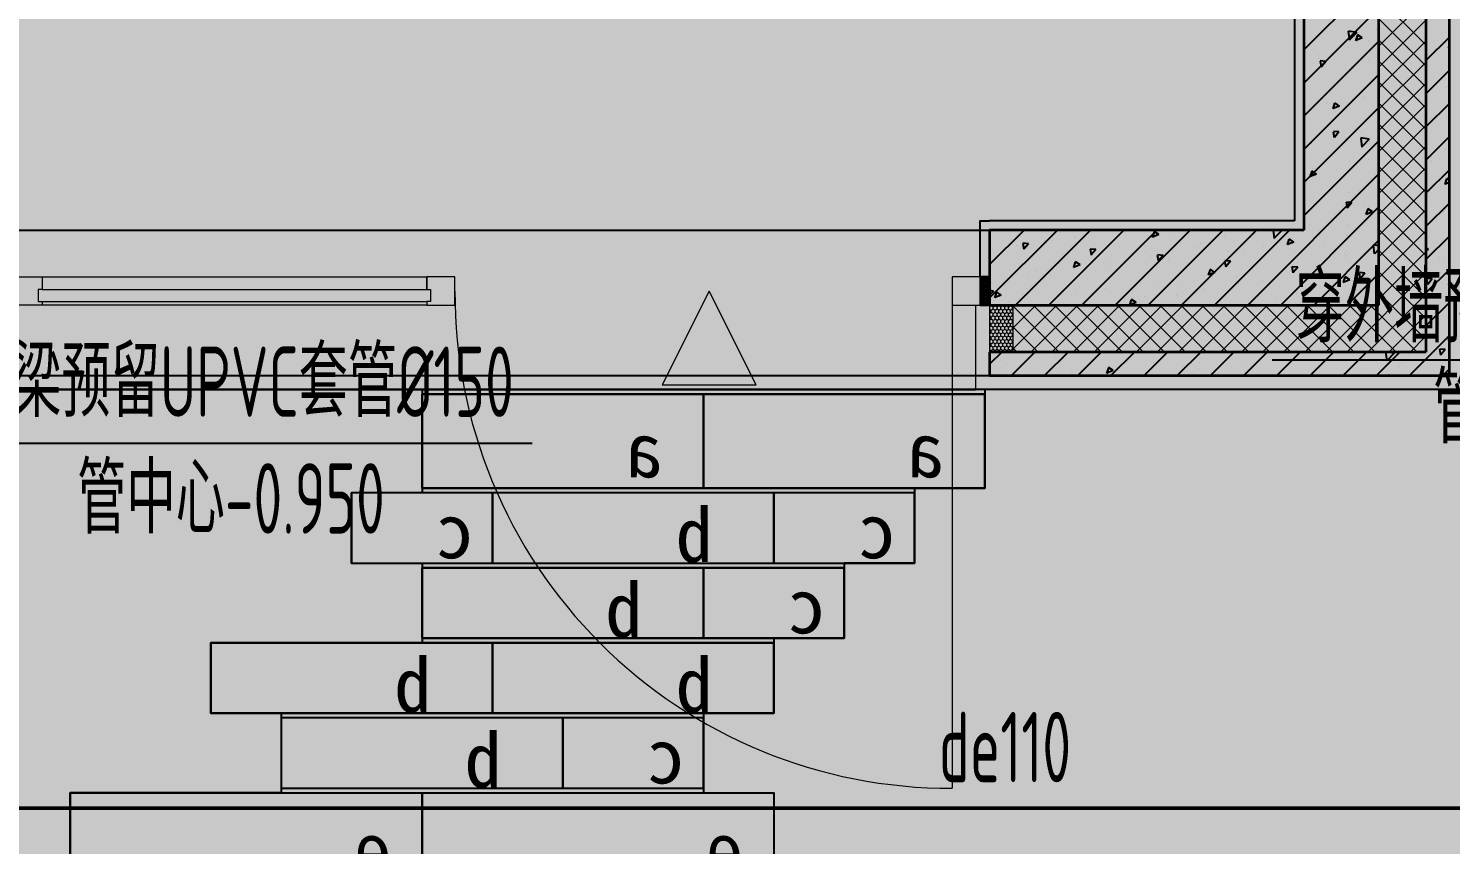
# Model space of a CAD drawing. Header units: inches. Extents: x 143994 to 247866, y 243815 to 272761.
# Drawn here: x 241989 to 245021, y 247896 to 249636 of the extents above; entities that cross this region are included whole.
import ezdxf

# ---------------------------------------------------------------- set-up
doc = ezdxf.new("R2010")
doc.units = ezdxf.units.IN
doc.header["$LTSCALE"] = 1000
doc.header["$MEASUREMENT"] = 0
doc.layers.get('DEFPOINTS').update_dxf_attribs({"color": 62})
for name, color, linetype in [('0-dim', 90, 'Continuous'), ('0-fm', 30, 'Continuous'), ('0-pat', 252, 'Continuous'), ('0-word', 131, 'Continuous'), ('0-建筑2F', 127, 'Continuous'), ('00雨水标注', 3, 'Continuous'), ('A-S-face(建筑粉刷线)', 136, 'Continuous'), ('A-Wall-Patn', 255, 'Continuous'), ('PUB_HATCH', 8, 'Continuous')]:
    doc.layers.add(name, color=color, linetype=linetype)
for name, color, linetype, lineweight in [('00雨水管', 60, 'Continuous', 50), ('A-M-Glass-Sill', 8, 'Continuous', 9), ('A-M-Stone', 11, 'Continuous', 15), ('A-Wall', 254, 'Continuous', 35), ('MQ-HZ幕墙绘制', 6, 'Continuous', 13), ('W-保温层', 8, 'Continuous', 13)]:
    doc.layers.add(name, color=color, linetype=linetype, lineweight=lineweight)
doc.styles.add('ECADI', font='hzs.shx', dxfattribs={"width": 0.7, "bigfont": 'hztxt.shx'})
doc.styles.add('HS2', font='')
doc.styles.get("Standard").update_dxf_attribs({"font": 'arial.ttf'})
doc.styles.get('HS2').set_extended_font_data('SimHei')
doc.linetypes.add('Y_WATER_SUPPLY', pattern='A,3,-0.2,["Y",Standard,S=0.2,R=0,X=-0.1,Y=-0.05],-0.2', length=3.4)

# ---------------------------------------------------------------- blocks, each defined once
blk = doc.blocks.new('A$C300209DD')
blk.add_lwpolyline([(0, 0), (600, 0), (600, -150), (0, -150)], close=True)
at = {"layer": '0-word', "color": 4, "insert": (130.1, -31.3), "char_height": 116.7, "attachment_point": 1, "rotation": 360, "style": 'HS2'}
blk.add_mtext('b', dxfattribs=at)
blk = doc.blocks.new('A$C76955CBD')
blk.add_lwpolyline([(0, 0), (600, 0), (600, -200), (0, -200)], close=True)
at = {"layer": '0-word', "color": 4, "insert": (85.6, -60.3), "char_height": 116.7, "attachment_point": 1, "rotation": 360, "style": 'HS2'}
blk.add_mtext('a', dxfattribs=at)
blk = doc.blocks.new('A$C28AF7A45')
blk.add_lwpolyline([(0, 0), (0, -200), (750, -200), (750, 0)], close=True)
at = {"layer": '0-word', "color": 4, "insert": (64.9, -62.2), "char_height": 116.7, "attachment_point": 1, "rotation": 360, "style": 'HS2'}
blk.add_mtext('e', dxfattribs=at)
blk = doc.blocks.new('A$C378B29CF')
blk.add_lwpolyline([(0, 0), (300, 0), (300, -200), (0, -200)], close=True)
at = {"layer": '0-word', "color": 4, "insert": (36.8, -54.9), "char_height": 116.7, "attachment_point": 1, "rotation": 360, "style": 'HS2'}
blk.add_mtext('d', dxfattribs=at)
blk = doc.blocks.new('A$C43E706E6')
blk.add_lwpolyline([(0, 0), (300, 0), (300, -150), (0, -150)], close=True)
at = {"layer": '0-pat'}
blk.add_lwpolyline([(300, -150), (300, 0)], dxfattribs=at)
at = {"layer": '0-word', "color": 4, "insert": (40.8, -22.9), "char_height": 116.7, "attachment_point": 1, "rotation": 360, "style": 'HS2'}
blk.add_mtext('c', dxfattribs=at)
blk = doc.blocks.new('5Q4QW5W')
at = {"layer": '0-fm'}
for points in [[(380737.6, 244462.6), (380737.6, 244262.6), (381937.6, 244262.6), (381937.6, 244462.6)], [(380887.6, 244252.6), (382087.6, 244252.6), (382087.6, 244102.6), (380887.6, 244102.6)], [(381037.6, 244092.6), (381037.6, 243942.6), (381937.6, 243942.6), (381937.6, 244092.6)], [(382387.6, 243932.6), (381187.6, 243932.6), (381187.6, 243782.6), (382387.6, 243782.6)], [(381337.6, 243772.6), (382237.6, 243772.6), (382237.6, 243622.6), (381337.6, 243622.6)], [(382687.6, 243612.6), (381187.6, 243612.6), (381187.6, 243412.6), (382687.6, 243412.6)], [(381337.6, 243402.6), (381337.6, 243252.6), (382537.6, 243252.6), (382537.6, 243402.6)], [(381637.6, 243242.6), (382837.6, 243242.6), (382837.6, 243092.6), (381637.6, 243092.6)], [(382987.6, 243082.6), (381787.6, 243082.6), (381787.6, 242882.6), (382987.6, 242882.6)], [(381937.6, 242872.6), (383137.6, 242872.6), (383137.6, 242722.6), (381937.6, 242722.6)], [(382227.6, 242712.6), (383427.6, 242712.6), (383427.6, 242512.6), (382227.6, 242512.6)]]:
    blk.add_lwpolyline(points, close=True, dxfattribs=at)
at = {"layer": '0-pat'}
blk.add_lwpolyline([(381787.6, 243782.6), (381787.6, 243932.6)], dxfattribs=at)
for name, p in [('A$C76955CBD', (380737.6, 244462.6)), ('A$C76955CBD', (381337.6, 244462.6)), ('A$C43E706E6', (380887.6, 244252.6)), ('A$C300209DD', (381187.6, 244252.6)), ('A$C43E706E6', (381787.6, 244252.6)), ('A$C43E706E6', (381037.6, 244092.6)), ('A$C300209DD', (381337.6, 244092.6)), ('A$C300209DD', (381187.6, 243932.6)), ('A$C300209DD', (381787.6, 243932.6)), ('A$C43E706E6', (381337.6, 243772.6)), ('A$C300209DD', (381637.6, 243772.6)), ('A$C28AF7A45', (381187.6, 243612.6)), ('A$C28AF7A45', (381937.6, 243612.6)), ('A$C300209DD', (381337.6, 243402.6)), ('A$C300209DD', (381937.6, 243402.6)), ('A$C300209DD', (381637.6, 243242.6)), ('A$C43E706E6', (382237.6, 243242.6)), ('A$C43E706E6', (382537.6, 243242.6)), ('A$C378B29CF', (381787.6, 243082.6)), ('A$C76955CBD', (382087.6, 243082.6)), ('A$C378B29CF', (382687.6, 243082.6)), ('A$C300209DD', (381937.6, 242872.6)), ('A$C300209DD', (382537.6, 242872.6)), ('A$C76955CBD', (382227.6, 242712.6)), ('A$C76955CBD', (382827.6, 242712.6))]:
    blk.add_blockref(name, p, dxfattribs=at)
blk = doc.blocks.new('1442323')
at = {"layer": 'A-M-Glass-Sill'}
h = blk.add_hatch(color=127, dxfattribs=at)
h.dxf.hatch_style = 1
h.paths.add_polyline_path([(700938.9, -391169.3), (700838.9, -391369.3), (701038.9, -391369.3)])
at = {"layer": 'MQ-HZ幕墙绘制'}
h = blk.add_hatch(dxfattribs=at)
h.set_pattern_fill('HEX', color=127, style=0)
h.set_pattern_definition([(360, (701361.5287, -390018.3565), (4e-16, 1.649778), [0.9525, -1.905]), (120, (701361.5287, -390018.3565), (-1.4287497, -0.824889), [0.9525, -1.905]), (60, (701362.4812, -390018.3565), (-1.4287497, 0.824889), [0.9525, -1.905])])
h.paths.add_polyline_path([(701536.9, -391196.3), (701536.9, -391142.3), (701519.9, -391142.3), (701519.9, -391196.3)])
h = blk.add_hatch(dxfattribs=at)
h.set_pattern_fill('HONEY', color=127, scale=3, angle=90)
h.set_pattern_definition([(90, (320665.537, -388663.768), (-4.124445, 7.14375), [4.7625, -9.525]), (210, (320665.537, -388663.768), (-4.12444648, -7.143749147), [4.7625, -9.525]), (150, (320665.537, -388663.768), (-8.24889148, 8.53e-07), [-9.525, 4.7625])])
h.paths.add_polyline_path([(701536.9, -391199.3), (701536.9, -391299.3), (701586.9, -391299.3), (701586.9, -391199.3)])
at = {"layer": 'A-M-Glass-Sill', "color": 127}
for p, q in [((700938.9, -391169.3), (700838.9, -391369.3)), ((700938.9, -391169.3), (700938.9, -391169.3)), ((701038.9, -391369.3), (700938.9, -391169.3)), ((700838.9, -391369.3), (701038.9, -391369.3))]:
    blk.add_line(p, q, dxfattribs=at)
at = {"layer": 'A-M-Stone', "color": 127}
for p, q in [((701506.9, -391199.3), (701506.9, -391379.3)), ((701506.9, -391379.3), (701536.9, -391379.3)), ((702546.9, -391379.3), (701536.9, -391379.3))]:
    blk.add_line(p, q, dxfattribs=at)
at = {"layer": 'A-S-face(建筑粉刷线)', "color": 127}
for p, q in [((702186.9, -388869.3), (702186.9, -391019.3)), ((702186.9, -391019.3), (701536.9, -391019.3))]:
    blk.add_line(p, q, dxfattribs=at)
blk.add_lwpolyline([(701516.9, -391139.3), (701516.9, -391019.3), (701536.9, -391019.3)], dxfattribs=at)
at = {"layer": 'A-Wall', "color": 127}
for p, q in [((702206.9, -388869.3), (702206.9, -391039.3)), ((702366.9, -391199.3), (702366.9, -388869.3)), ((702466.9, -388869.3), (702466.9, -391299.3)), ((702516.9, -391349.3), (702516.9, -388869.3)), ((701536.9, -391039.3), (701536.9, -391199.3)), ((702206.9, -391039.3), (701536.9, -391039.3)), ((701536.9, -391199.3), (702366.9, -391199.3)), ((701536.9, -391299.3), (701536.9, -391349.3)), ((702466.9, -391299.3), (701536.9, -391299.3)), ((701536.9, -391349.3), (702516.9, -391349.3))]:
    blk.add_line(p, q, dxfattribs=at)
at = {"layer": 'MQ-HZ幕墙绘制', "color": 127}
for p, q in [((699456.9, -391139.3), (699516.9, -391139.3)), ((699516.9, -391139.3), (700336.9, -391139.3)), ((699516.9, -391139.3), (699516.9, -391166.3)), ((700396.9, -391139.3), (700336.9, -391139.3)), ((700336.9, -391139.3), (700336.9, -391166.3)), ((700336.9, -391166.3), (700336.9, -391139.3)), ((700396.9, -391199.3), (700396.9, -391139.3)), ((701516.9, -391139.3), (701456.9, -391139.3)), ((701456.9, -391139.3), (701456.9, -391199.3)), ((701516.9, -391199.3), (701516.9, -391139.3)), ((699516.9, -391166.3), (699508.9, -391166.3)), ((699508.9, -391166.3), (699508.9, -391191.3)), ((699508.9, -391191.3), (699516.9, -391191.3)), ((699516.9, -391166.3), (700336.9, -391166.3)), ((699516.9, -391191.3), (700336.9, -391191.3)), ((699516.9, -391191.3), (699516.9, -391199.3)), ((700336.9, -391166.3), (700344.9, -391166.3)), ((700336.9, -391191.3), (700336.9, -391199.3)), ((700344.9, -391191.3), (700336.9, -391191.3)), ((700336.9, -391191.3), (700336.9, -391199.3)), ((700344.9, -391166.3), (700344.9, -391191.3)), ((701456.9, -391169.3), (701456.9, -392229.3)), ((699516.9, -391199.3), (699456.9, -391199.3)), ((700336.9, -391199.3), (699516.9, -391199.3)), ((700336.9, -391199.3), (700396.9, -391199.3)), ((701456.9, -391199.3), (701516.9, -391199.3))]:
    blk.add_line(p, q, dxfattribs=at)
at = {"layer": 'MQ-HZ幕墙绘制', "color": 127, "lineweight": -3}
blk.add_lwpolyline([(701516.9, -391139.3), (701516.9, -391199.3), (701533.9, -391199.3), (701533.9, -391199.3), (701536.9, -391199.3), (701536.9, -391196.3), (701519.9, -391196.3), (701519.9, -391142.3), (701536.9, -391142.3), (701536.9, -391139.3), (701533.9, -391139.3), (701533.9, -391139.3), (701516.9, -391139.3, 0.000051)], format="xyb", dxfattribs=at)
at = {"layer": 'MQ-HZ幕墙绘制', "color": 127}
blk.add_lwpolyline([(701536.9, -391199.3), (701536.9, -391299.3), (701586.9, -391299.3), (701586.9, -391199.3)], close=True, dxfattribs=at)
blk.add_arc((701453.5, -391172.8), 1056.5, 179.8126, 270.1874, dxfattribs=at)
at = {"layer": 'PUB_HATCH', "color": 127, "linetype": 'Continuous'}
for p, q in [((702366.9, -390495.2), (702206.9, -390655.2)), ((702366.9, -390565.9), (702206.9, -390725.9)), ((702319.7, -390617.8), (702301.9, -390615)), ((702360.8, -390611.6), (702360.8, -390611.6)), ((702366.9, -390636.6), (702206.9, -390796.6)), ((702210.6, -390642.2), (702210.6, -390642.2)), ((702234.5, -390628.2), (702234.5, -390628.2)), ((702301.5, -390615.4), (702303.7, -390634.4)), ((702319.7, -390617.8), (702304.1, -390634)), ((702314.5, -390627.2), (702314.5, -390627.2)), ((702321, -390623.7), (702316.9, -390635.8)), ((702331.3, -390629.8), (702317.3, -390635.2)), ((702331.3, -390629.8), (702321.3, -390623.1)), ((702344.7, -390634.8), (702344.7, -390634.8)), ((702516.9, -390628), (702466.9, -390678)), ((702228, -390654.8), (702228, -390654.8)), ((702237.9, -390672.8), (702237.9, -390672.8)), ((702302.5, -390650.4), (702302.5, -390650.4)), ((702515, -390648.5), (702516.9, -390665.3)), ((702516.9, -390648.4), (702515.4, -390648.1)), ((702515.8, -390666.9), (702515.8, -390666.9)), ((702516.1, -390659.4), (702516.1, -390659.4)), ((702241.4, -390679.2), (702243.7, -390691.7)), ((702253.8, -390679.7), (702241.8, -390678.6)), ((702253.8, -390679.7), (702244.1, -390691.2)), ((702308.2, -390690.5), (702308.2, -390690.5)), ((702312.1, -390693.8), (702312.1, -390693.8)), ((702344.7, -390677.3), (702344.7, -390677.3)), ((702516.9, -390698.7), (702466.9, -390748.7)), ((702366.9, -390707.3), (702206.9, -390867.3)), ((702208.2, -390708.8), (702208.2, -390708.8)), ((702507.7, -390736.2), (702507.7, -390736.2)), ((702513.3, -390733.5), (702513.3, -390733.5)), ((702309.6, -390760.4), (702309.6, -390760.4)), ((702331.3, -390759.4), (702331.3, -390759.4)), ((702336.4, -390754.1), (702336.4, -390754.1)), ((702366.9, -390778), (702206.9, -390938)), ((702219.8, -390774.1), (702219.8, -390774.1)), ((702255.5, -390769.4), (702255.5, -390769.4)), ((702272.3, -390768.7), (702268.2, -390780.8)), ((702282.6, -390774.9), (702268.6, -390780.2)), ((702282.6, -390774.9), (702272.7, -390768.2)), ((702305.7, -390779.5), (702305.7, -390779.5)), ((702516.9, -390769.4), (702466.9, -390819.4)), ((702307.2, -390826.9), (702307.2, -390826.9)), ((702510.9, -390800.1), (702510.9, -390800.1)), ((702366.9, -390848.7), (702206.9, -391008.7)), ((702223.8, -390854.3), (702223.8, -390854.3)), ((702269.2, -390829.6), (702271.5, -390842.2)), ((702281.5, -390830.1), (702269.6, -390829.1)), ((702281.5, -390830.1), (702271.9, -390841.6)), ((702278.7, -390838.3), (702278.7, -390838.3)), ((702296.1, -390844.1), (702296.1, -390844.1)), ((702328, -390843.4), (702330.2, -390862.4)), ((702346.2, -390845.7), (702328.4, -390843)), ((702328.7, -390831.7), (702328.7, -390831.7)), ((702346.2, -390845.7), (702330.6, -390862)), ((702516.9, -390840.1), (702466.9, -390890.1)), ((702266, -390881.1), (702266, -390881.1)), ((702330.6, -390858.8), (702330.6, -390858.8)), ((702344.1, -390888), (702344.1, -390888)), ((702478.2, -390884), (702478.2, -390884)), ((702508.5, -390866.6), (702508.5, -390866.6)), ((702223.6, -390913.7), (702219.6, -390925.8)), ((702234, -390919.9), (702224, -390913.2)), ((702226.1, -390917.1), (702226.1, -390917.1)), ((702227.4, -390908.1), (702227.4, -390908.1)), ((702276.1, -390910.6), (702276.1, -390910.6)), ((702304.8, -390893.5), (702304.8, -390893.5)), ((702516.9, -390910.9), (702466.9, -390960.9)), ((702479.5, -390890.2), (702479.5, -390890.2)), ((702366.9, -390919.4), (702087, -391199.3)), ((702234, -390919.9), (702220, -390925.3)), ((702506, -390933.2), (702506, -390933.2)), ((702511.1, -390929.8), (702507, -390941.8)), ((702516.9, -390937.6), (702507.4, -390941.3)), ((702516.9, -390932.9), (702511.4, -390929.2)), ((702302.3, -390960.1), (702302.3, -390960.1)), ((702349.8, -390972.8), (702349.8, -390972.8)), ((702475.6, -390956.2), (702475.6, -390956.2)), ((702366.9, -390990.1), (702157.8, -391199.3)), ((702223.5, -390989.4), (702223.5, -390989.4)), ((702227, -390983.3), (702227, -390983.3)), ((702296.9, -390980.1), (702299.2, -390992.6)), ((702309.3, -390980.6), (702297.3, -390979.5)), ((702309.3, -390980.6), (702299.6, -390992.1)), ((702333.8, -390987.8), (702333.8, -390987.8)), ((702335.8, -391007.4), (702335.8, -391007.4)), ((702343, -390994.3), (702339, -391006.3)), ((702353.3, -391000.4), (702339.3, -391005.8)), ((702353.3, -391000.4), (702343.4, -390993.7)), ((702516.9, -390981.6), (702466.9, -391031.6)), ((702503.6, -390999.8), (702503.6, -390999.8)), ((701681.4, -391039.3), (701536.9, -391183.7)), ((701610.6, -391039.3), (701536.9, -391113)), ((701539.9, -391039.3), (701536.9, -391042.3)), ((701752.1, -391039.3), (701592.1, -391199.3)), ((701822.8, -391039.3), (701662.8, -391199.3)), ((701893.5, -391039.3), (701733.5, -391199.3)), ((701964.2, -391039.3), (701804.2, -391199.3)), ((702034.9, -391039.3), (701874.9, -391199.3)), ((702105.6, -391039.3), (701945.6, -391199.3)), ((702176.3, -391039.3), (702016.3, -391199.3)), ((702141.2, -391039.3), (702143.3, -391057.2)), ((702159.3, -391040.6), (702151.3, -391039.3)), ((702219.2, -391027.4), (702219.2, -391027.4)), ((702299.9, -391026.7), (702299.9, -391026.7)), ((701546.6, -391057.9), (701546.6, -391057.9)), ((701583.3, -391058.9), (701583.3, -391058.9)), ((701607.4, -391067.8), (701609.7, -391080.3)), ((701619.8, -391068.3), (701607.8, -391067.2)), ((701619.8, -391068.3), (701610.1, -391079.7)), ((701653.4, -391062.4), (701653.4, -391062.4)), ((701669.2, -391062.4), (701669.2, -391062.4)), ((701687.2, -391043.9), (701687.2, -391043.9)), ((701718, -391040.1), (701718, -391040.1)), ((701719.3, -391055.8), (701719.3, -391055.8)), ((701760.2, -391067), (701760.2, -391067)), ((701824.8, -391044.6), (701824.8, -391044.6)), ((701887.5, -391042.7), (701883.5, -391054.8)), ((701897.9, -391048.9), (701883.9, -391054.3)), ((701897.9, -391048.9), (701887.9, -391042.2)), ((701931.5, -391049.1), (701931.5, -391049.1)), ((701985.9, -391067.4), (701985.9, -391067.4)), ((701992.3, -391068.6), (701992.3, -391068.6)), ((702038.3, -391053.6), (702038.3, -391053.6)), ((702093.3, -391055.8), (702093.3, -391055.8)), ((702102.5, -391047.4), (702102.5, -391047.4)), ((702159.3, -391040.6), (702143.7, -391056.8)), ((702145.1, -391058.1), (702145.1, -391058.1)), ((702175, -391058.8), (702170.9, -391070.8)), ((702170.9, -391068.3), (702170.9, -391068.3)), ((702185.3, -391064.9), (702171.3, -391070.3)), ((702185.3, -391064.9), (702175.4, -391058.2)), ((702196, -391041.7), (702196, -391041.7)), ((702366.9, -391060.9), (702228.5, -391199.3)), ((702251.8, -391062.6), (702251.8, -391062.6)), ((702297.2, -391051.7), (702297.2, -391051.7)), ((702358.6, -391067.2), (702358.6, -391067.2)), ((702516.9, -391052.3), (702466.9, -391102.3)), ((702501.2, -391066.4), (702501.2, -391066.4)), ((701593.5, -391072.4), (701593.5, -391072.4)), ((701750.9, -391080.3), (701753.2, -391092.8)), ((701763.2, -391080.8), (701751.3, -391079.8)), ((701763.2, -391080.8), (701753.6, -391092.3)), ((701785.8, -391097.6), (701785.8, -391097.6)), ((701866.9, -391071.5), (701866.9, -391071.5)), ((701869.3, -391087.4), (701869.3, -391087.4)), ((701888.4, -391083.5), (701888.4, -391083.5)), ((701894.3, -391092.9), (701896.6, -391105.4)), ((701906.7, -391093.4), (701894.7, -391092.3)), ((701906.7, -391093.4), (701897, -391104.8)), ((701973.7, -391076), (701973.7, -391076)), ((702045.1, -391084.9), (702045.1, -391084.9)), ((702080.5, -391080.5), (702080.5, -391080.5)), ((702120.8, -391074.9), (702120.8, -391074.9)), ((702187.2, -391085), (702187.2, -391085)), ((702294, -391089.5), (702294, -391089.5)), ((702295.6, -391097.4), (702295.6, -391097.4)), ((702297.5, -391093.3), (702297.5, -391093.3)), ((702354.6, -391071.3), (702356.8, -391090.3)), ((702366.9, -391072.8), (702354.9, -391070.9)), ((702366.9, -391079.7), (702357.2, -391089.9)), ((702472.7, -391080.9), (702466.9, -391077)), ((702472.7, -391080.9), (702466.9, -391083.2)), ((702496.7, -391097.4), (702496.7, -391097.4)), ((702507.5, -391098.5), (702507.5, -391098.5)), ((701580.9, -391125.4), (701580.9, -391125.4)), ((701636, -391127.5), (701636, -391127.5)), ((701684.7, -391110.4), (701684.7, -391110.4)), ((701719.5, -391107.3), (701715.4, -391119.3)), ((701729.8, -391113.4), (701715.8, -391118.8)), ((701729.8, -391113.4), (701719.9, -391106.7)), ((701752.6, -391107.5), (701752.6, -391107.5)), ((701793, -391118.1), (701793, -391118.1)), ((701868.7, -391108.1), (701868.7, -391108.1)), ((701918.8, -391101.5), (701918.8, -391101.5)), ((702006.9, -391123.3), (702002.9, -391135.4)), ((702017.3, -391129.4), (702003.3, -391134.8)), ((702017.3, -391129.4), (702007.3, -391122.7)), ((702037.8, -391105.4), (702040.1, -391117.9)), ((702050.1, -391105.9), (702038.2, -391104.9)), ((702050.1, -391105.9), (702040.5, -391117.4)), ((702090.9, -391122.3), (702090.9, -391122.3)), ((702178.9, -391117.4), (702178.9, -391117.4)), ((702181.2, -391118), (702183.5, -391130.5)), ((702193.6, -391118.5), (702181.6, -391117.4)), ((702193.6, -391118.5), (702183.9, -391129.9)), ((702193.6, -391108.2), (702193.6, -391108.2)), ((702244.6, -391130.6), (702244.6, -391130.6)), ((702320.3, -391120.6), (702320.3, -391120.6)), ((702324.7, -391130.5), (702327, -391143)), ((702337, -391131), (702325.1, -391130)), ((702516.9, -391123), (702466.9, -391173)), ((701540.8, -391151.3), (701540.8, -391151.3)), ((701616.6, -391141.3), (701616.6, -391141.3)), ((701666.7, -391134.7), (701666.7, -391134.7)), ((701886, -391150.1), (701886, -391150.1)), ((701945.6, -391157.4), (701945.6, -391157.4)), ((701989.9, -391135.1), (701989.9, -391135.1)), ((702062.3, -391137.4), (702062.3, -391137.4)), ((702068.2, -391153.8), (702068.2, -391153.8)), ((702118.3, -391147.2), (702118.3, -391147.2)), ((702294.4, -391139.3), (702290.3, -391151.4)), ((702304.7, -391145.4), (702290.7, -391150.8)), ((702304.7, -391145.4), (702294.7, -391138.7)), ((702295, -391159.8), (702295, -391159.8)), ((702366.9, -391131.6), (702299.2, -391199.3)), ((702337, -391131), (702327.4, -391142.5)), ((702343.5, -391141.3), (702343.5, -391141.3)), ((702468.1, -391143.1), (702470.4, -391155.6)), ((702480.5, -391143.6), (702468.5, -391142.5)), ((702480.5, -391143.6), (702470.8, -391155)), ((702498.7, -391132.9), (702498.7, -391132.9)), ((701545.5, -391169.2), (701536.9, -391167.8)), ((701545.5, -391169.2), (701536.9, -391178.1)), ((701551.5, -391171.8), (701547.4, -391183.8)), ((701561.8, -391177.9), (701547.8, -391183.3)), ((701561.8, -391177.9), (701551.8, -391171.2)), ((701614.5, -391164.6), (701614.5, -391164.6)), ((701682.3, -391177), (701682.3, -391177)), ((701721.2, -391169.2), (701721.2, -391169.2)), ((701783.3, -391164.2), (701783.3, -391164.2)), ((701816.1, -391187), (701816.1, -391187)), ((701828, -391173.7), (701828, -391173.7)), ((701829, -391177.5), (701829, -391177.5)), ((701838.9, -391187.8), (701835, -391199.3)), ((701849.2, -391193.9), (701839.3, -391187.2)), ((701866.2, -391180.4), (701866.2, -391180.4)), ((701934.7, -391178.2), (701934.7, -391178.2)), ((701992.5, -391163.8), (701992.5, -391163.8)), ((702041.5, -391182.7), (702041.5, -391182.7)), ((702088.5, -391188.9), (702088.5, -391188.9)), ((702110.2, -391181.3), (702110.2, -391181.3)), ((702148.3, -391187.2), (702148.3, -391187.2)), ((702191.2, -391174.8), (702191.2, -391174.8)), ((702226.8, -391161.3), (702226.8, -391161.3)), ((701578.4, -391192), (701578.4, -391192)), ((701712.4, -391197.5), (701712.4, -391197.5)), ((701740.4, -391197), (701740.4, -391197)), ((701849.2, -391193.9), (701835.2, -391199.3)), ((702255, -391191.7), (702255, -391191.7)), ((702317.8, -391192.9), (702317.8, -391192.9)), ((702361.8, -391196.2), (702361.8, -391196.2)), ((702516.9, -391193.7), (702466.9, -391243.7)), ((702468.6, -391200.7), (702468.6, -391200.7)), ((702496.3, -391199.5), (702496.3, -391199.5)), ((702467.2, -391245.2), (702467.2, -391245.2)), ((702516.9, -391264.4), (702432, -391349.3)), ((702493.4, -391280), (702493.4, -391280)), ((702493.9, -391266.1), (702493.9, -391266.1)), ((701562.8, -391299.3), (701536.9, -391325.2)), ((701633.5, -391299.3), (701583.5, -391349.3)), ((701704.2, -391299.3), (701654.2, -391349.3)), ((701677.4, -391310.2), (701677.4, -391310.2)), ((701774.9, -391299.3), (701724.9, -391349.3)), ((701845.6, -391299.3), (701795.6, -391349.3)), ((701916.3, -391299.3), (701866.3, -391349.3)), ((701987, -391299.3), (701937, -391349.3)), ((701963, -391311.6), (701963, -391311.6)), ((702057.8, -391299.3), (702007.8, -391349.3)), ((702013.1, -391305), (702013.1, -391305)), ((702128.5, -391299.3), (702078.5, -391349.3)), ((702101.9, -391300.7), (702101.9, -391300.7)), ((702199.2, -391299.3), (702149.2, -391349.3)), ((702186.3, -391308), (702186.3, -391308)), ((702269.9, -391299.3), (702219.9, -391349.3)), ((702340.6, -391299.3), (702290.6, -391349.3)), ((702411.3, -391299.3), (702361.3, -391349.3)), ((702381.1, -391299.3), (702383.3, -391318.2)), ((702399.2, -391301.6), (702383.7, -391317.8)), ((702399.2, -391301.6), (702384.6, -391299.3)), ((702428.8, -391302.4), (702428.8, -391302.4)), ((702495.9, -391293.5), (702498.2, -391306)), ((702508.2, -391294), (702496.3, -391292.9)), ((702508.2, -391294), (702498.6, -391305.5)), ((701573.6, -391325.2), (701573.6, -391325.2)), ((701760.9, -391338.2), (701760.9, -391338.2)), ((701790.2, -391332.8), (701786.2, -391344.9)), ((701800.5, -391339), (701786.5, -391344.3)), ((701800.5, -391339), (701790.6, -391332.3)), ((701868.7, -391340.7), (701868.7, -391340.7)), ((701887.2, -391321.5), (701887.2, -391321.5)), ((701982.6, -391334.9), (701982.6, -391334.9)), ((701985.3, -391320.7), (701985.3, -391320.7)), ((702083.6, -391322.1), (702083.6, -391322.1)), ((702338.9, -391334), (702338.9, -391334)), ((702411.6, -391330.6), (702411.6, -391330.6)), ((702414.6, -391324.1), (702414.6, -391324.1)), ((702464.7, -391317.5), (702464.7, -391317.5)), ((702491.5, -391332.7), (702491.5, -391332.7)), ((702516.9, -391335.1), (702502.7, -391349.3)), ((701710.9, -391344.8), (701710.9, -391344.8)), ((702077.6, -391348.8), (702077.5, -391349.3)), ((702079.6, -391349.3), (702078, -391348.3)), ((702388.8, -391346.8), (702388.8, -391346.8))]:
    blk.add_line(p, q, dxfattribs=at)
at = {"layer": 'PUB_HATCH', "color": 127}
blk.add_line((699466.9, -391379.3), (701506.9, -391379.3), dxfattribs=at)
at = {"layer": 'W-保温层', "color": 127}
for p, q in [((702366.9, -391199.3), (702366.9, -388919.3)), ((702466.9, -388919.3), (702466.9, -391299.3)), ((701586.9, -391299.3), (701586.9, -391199.3)), ((701586.9, -391199.3), (702366.9, -391199.3)), ((702466.9, -391299.3), (701586.9, -391299.3))]:
    blk.add_line(p, q, dxfattribs=at)
at = {"layer": 'W-保温层', "color": 127, "linetype": 'Continuous'}
for p, q in [((702466.9, -390644.3), (702366.9, -390544.3)), ((702366.9, -390647.1), (702466.9, -390547.1)), ((702466.9, -390689.2), (702366.9, -390589.2)), ((702366.9, -390692), (702466.9, -390592)), ((702466.9, -390734.1), (702366.9, -390634.1)), ((702366.9, -390736.9), (702466.9, -390636.9)), ((702466.9, -390779), (702366.9, -390679)), ((702366.9, -390781.8), (702466.9, -390681.8)), ((702466.9, -390823.9), (702366.9, -390723.9)), ((702366.9, -390826.7), (702466.9, -390726.7)), ((702466.9, -390868.8), (702366.9, -390768.8)), ((702366.9, -390871.6), (702466.9, -390771.6)), ((702466.9, -390913.7), (702366.9, -390813.7)), ((702366.9, -390916.5), (702466.9, -390816.5)), ((702466.9, -390958.6), (702366.9, -390858.6)), ((702366.9, -390961.4), (702466.9, -390861.4)), ((702466.9, -391003.5), (702366.9, -390903.5)), ((702366.9, -391006.3), (702466.9, -390906.3)), ((702466.9, -391048.4), (702366.9, -390948.4)), ((702366.9, -391051.2), (702466.9, -390951.2)), ((702466.9, -391093.3), (702366.9, -390993.3)), ((702366.9, -391096.1), (702466.9, -390996.1)), ((702466.9, -391138.2), (702366.9, -391038.2)), ((702366.9, -391141), (702466.9, -391041)), ((702466.9, -391183.1), (702366.9, -391083.1)), ((702366.9, -391185.9), (702466.9, -391085.9)), ((702466.9, -391228), (702366.9, -391128)), ((702298.4, -391299.3), (702466.9, -391130.8)), ((702343.3, -391299.3), (702466.9, -391175.7)), ((702466.9, -391272.9), (702366.9, -391172.9)), ((701586.9, -391202.6), (701590.2, -391199.3)), ((701586.9, -391247.5), (701635.1, -391199.3)), ((701586.9, -391292.4), (701680, -391199.3)), ((701685.1, -391299.3), (701586.9, -391201.2)), ((701624.9, -391299.3), (701724.9, -391199.3)), ((701730, -391299.3), (701630, -391199.3)), ((701669.8, -391299.3), (701769.8, -391199.3)), ((701774.9, -391299.3), (701674.9, -391199.3)), ((701714.7, -391299.3), (701814.7, -391199.3)), ((701819.8, -391299.3), (701719.8, -391199.3)), ((701759.6, -391299.3), (701859.6, -391199.3)), ((701864.7, -391299.3), (701764.7, -391199.3)), ((701804.5, -391299.3), (701904.5, -391199.3)), ((701909.6, -391299.3), (701809.6, -391199.3)), ((701849.4, -391299.3), (701949.4, -391199.3)), ((701954.5, -391299.3), (701854.5, -391199.3)), ((701894.3, -391299.3), (701994.3, -391199.3)), ((701999.4, -391299.3), (701899.4, -391199.3)), ((701939.2, -391299.3), (702039.2, -391199.3)), ((702044.3, -391299.3), (701944.3, -391199.3)), ((701984.1, -391299.3), (702084.1, -391199.3)), ((702089.2, -391299.3), (701989.2, -391199.3)), ((702029, -391299.3), (702129, -391199.3)), ((702134.1, -391299.3), (702034.1, -391199.3)), ((702073.9, -391299.3), (702173.9, -391199.3)), ((702179, -391299.3), (702079, -391199.3)), ((702118.8, -391299.3), (702218.8, -391199.3)), ((702223.9, -391299.3), (702123.9, -391199.3)), ((702163.7, -391299.3), (702263.7, -391199.3)), ((702268.8, -391299.3), (702168.8, -391199.3)), ((702208.6, -391299.3), (702308.6, -391199.3)), ((702313.7, -391299.3), (702213.7, -391199.3)), ((702253.5, -391299.3), (702353.5, -391199.3)), ((702358.6, -391299.3), (702258.6, -391199.3)), ((702403.5, -391299.3), (702303.5, -391199.3)), ((702448.4, -391299.3), (702348.4, -391199.3)), ((702388.2, -391299.3), (702466.9, -391220.6)), ((701640.2, -391299.3), (701586.9, -391246.1)), ((702433.1, -391299.3), (702466.9, -391265.5)), ((701595.3, -391299.3), (701586.9, -391291))]:
    blk.add_line(p, q, dxfattribs=at)

msp = doc.modelspace()

# ---------------------------------------------------------------- hatches: boundary and pattern name
at = {"layer": 'DEFPOINTS'}
h = msp.add_hatch(dxfattribs=at)
h.set_pattern_fill('ANSI31', color=250)
h.set_pattern_definition([(45, (0, 0), (-1.122532015, 1.122532015), [])])
h.paths.add_polyline_path([(247866.03, 243814.78), (223286.02, 243814.78), (223286.02, 270814.78), (247866.03, 270814.78)])

# ---------------------------------------------------------------- linework, layer by layer
at = {"layer": '00雨水标注', "color": 1}
for p, q in [((244640.78, 248929.66), (246030.78, 248929.66)), ((243062.77, 248751.16), (241805.76, 248751.16))]:
    msp.add_line(p, q, dxfattribs=at)
at = {"layer": '00雨水管', "linetype": 'Y_WATER_SUPPLY', "ltscale": 0.5}
msp.add_line((246027.31, 247973.76), (241083.2, 247973.76), dxfattribs=at)
at = {"layer": 'A-Wall-Patn'}
for p, q in [((245018.2, 248896.1), (245018.2, 258256.1)), ((244708.2, 249206.1), (244708.2, 257946.1)), ((241368.2, 249206.1), (244708.2, 249206.1)), ((241058.2, 248896.1), (245018.2, 248896.1))]:
    msp.add_line(p, q, dxfattribs=at)
at = {"layer": 'A-Wall-Patn', "color": 11}
msp.add_lwpolyline([(245048.2, 250671.1), (245048.2, 248866.1), (241288.2, 248866.1)], dxfattribs=at)
at = {"layer": 'DEFPOINTS'}
for points in [[(247068.19, 246396.11), (247068.2, 250671.1), (245048.2, 250671.1), (245048.2, 248866.1), (244028.2, 248866.1), (244028.2, 248656.1), (243878.2, 248656.1), (243878.2, 248496.1), (243728.2, 248496.1), (243728.2, 248336.1), (243578.2, 248336.1), (243578.2, 248176.1), (243428.2, 248176.1), (243428.2, 248006.1), (243578.2, 248006.1), (243578.2, 247806.1)], [(241288.2, 246876.1), (241288.2, 248866.1), (242828.2, 248866.1), (242828.2, 248646.1), (242678.2, 248646.1), (242678.2, 248496.1), (242828.2, 248496.1), (242828.2, 248326.1), (242378.2, 248326.1), (242378.2, 248176.1), (242528.2, 248176.1), (242528.2, 248006.1), (242078.2, 248006.1), (242078.2, 247806.1)]]:
    msp.add_lwpolyline(points, dxfattribs=at)

# ---------------------------------------------------------------- block references
at = {"layer": '0-dim', "xscale": -1}
msp.add_blockref('5Q4QW5W', (624765.78, 4393.55), dxfattribs=at)
at = {"layer": '0-建筑2F'}
msp.add_blockref('1442323', (-457498.72, 640245.41), dxfattribs=at)

# ---------------------------------------------------------------- texts
at = {"layer": '00雨水标注', "color": 1, "style": 'ECADI', "width": 0.7}
for s, p in [('穿外墙预留UPVC套管%%C80', (244690.38, 248966.35)), ('管中心-1.000', (244983.48, 248751.43))]:
    msp.add_text(s, height=150, dxfattribs=at).set_placement(p)
for s, p in [('穿梁预留UPVC套管%%C150', (241849.57, 248807.88)), ('管中心-0.950', (242093.04, 248559.07))]:
    msp.add_text(s, height=150, rotation=0, dxfattribs=at).set_placement(p)
at = {"layer": '00雨水标注', "style": 'ECADI', "width": 0.7}
msp.add_text('de110', height=150, rotation=360, dxfattribs=at).set_placement((243930.06, 248028.95))

doc.saveas('drawing.dxf')
